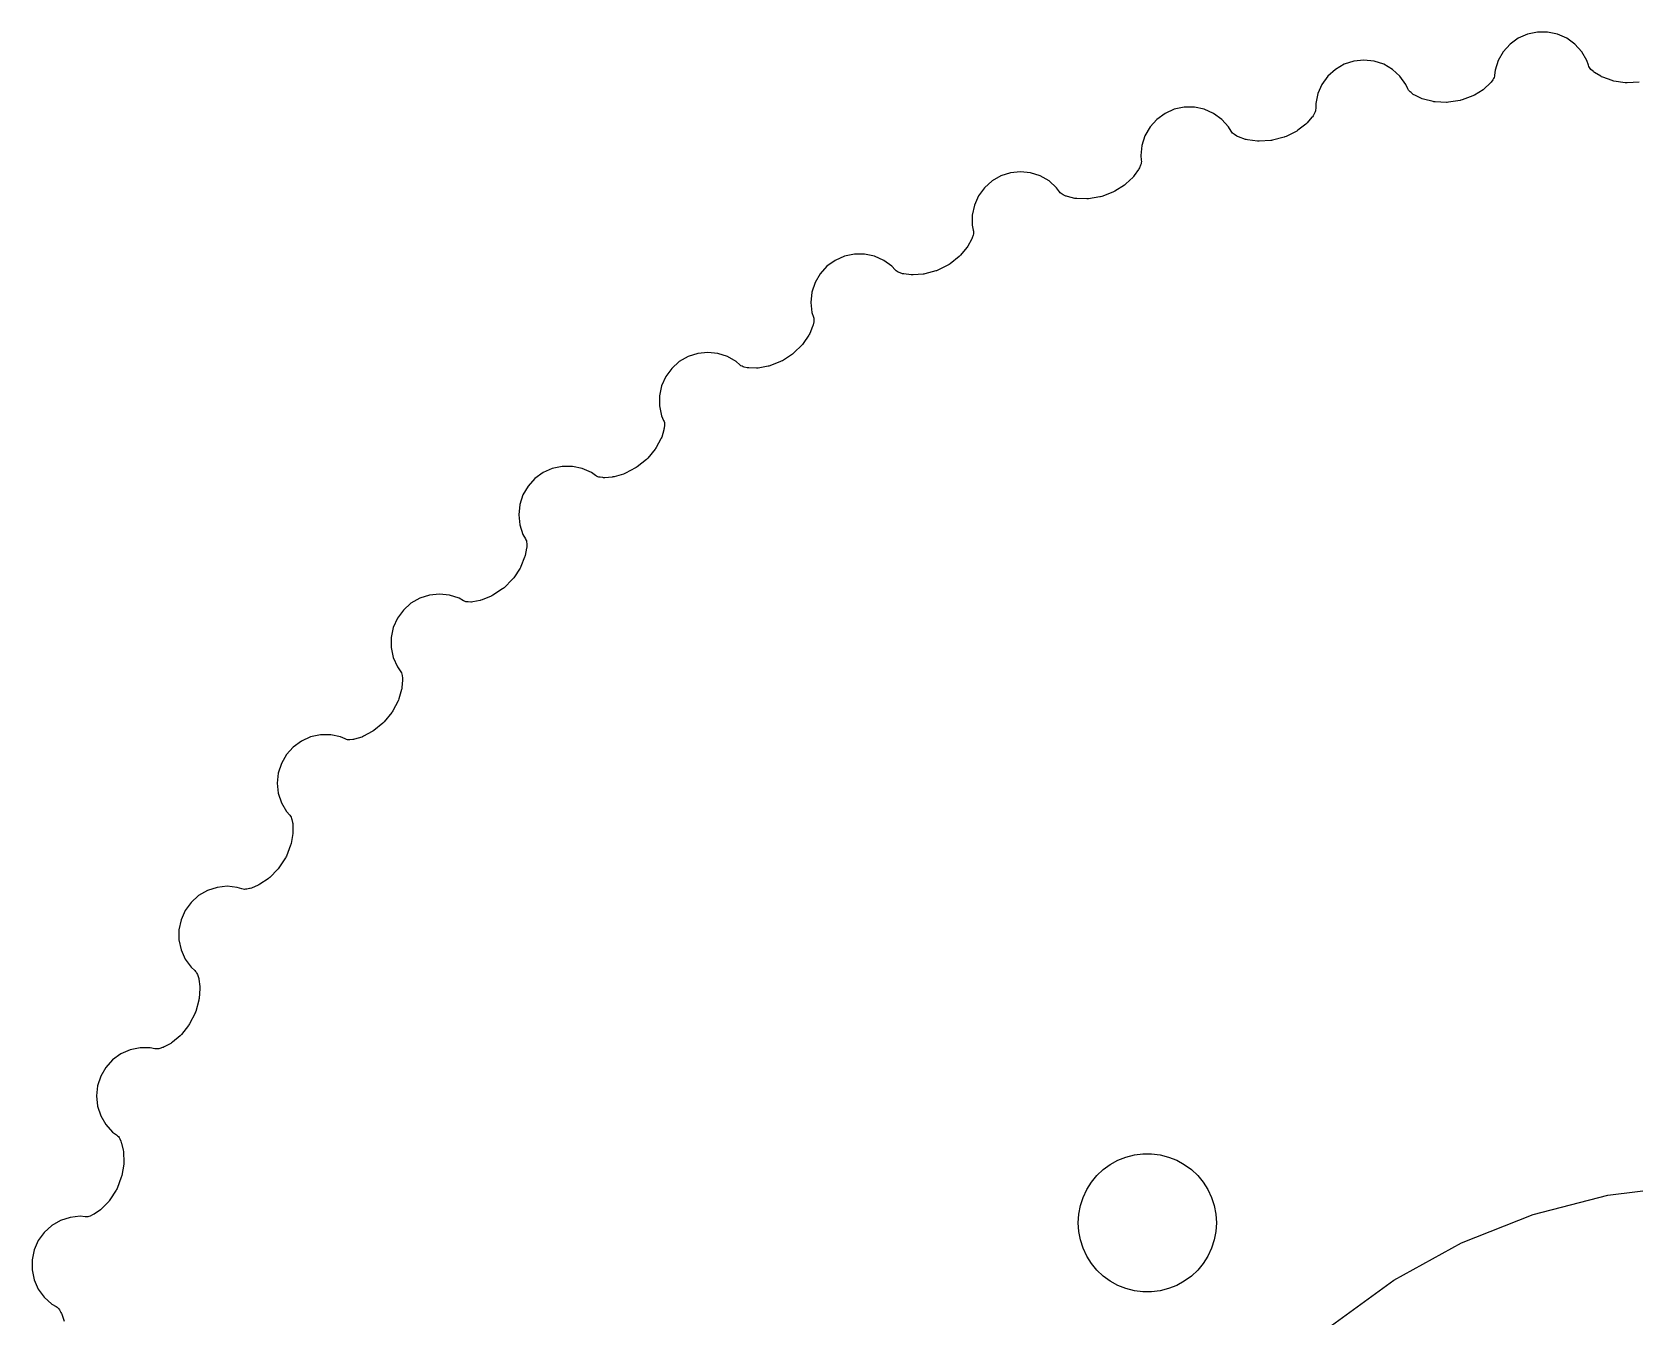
# Model space of a CAD drawing. Header units: metres. Extents: x -46 to 146, y -46 to 46.
# Drawn here: x -44.05 to -2.3, y 12.55 to 46.01 of the extents above; entities that cross this region are included whole.
import ezdxf

# ---------------------------------------------------------------- set-up
doc = ezdxf.new("R2010")
doc.units = ezdxf.units.M

msp = doc.modelspace()

# ---------------------------------------------------------------- linework, layer by layer
for p, q in [((-5.09422, 45.9552), (-5.3356, 45.8478)), ((-4.83585, 46.0102), (-5.09422, 45.9552)), ((-4.57172, 46.0102), (-4.83585, 46.0102)), ((-4.31326, 45.9552), (-4.57172, 46.0102)), ((-4.07198, 45.8478), (-4.31326, 45.9552)), ((-5.54927, 45.6925), (-5.72604, 45.4962)), ((-5.3356, 45.8478), (-5.54927, 45.6925)), ((-3.85828, 45.6925), (-4.07198, 45.8478)), ((-3.68149, 45.4962), (-3.85828, 45.6925)), ((-9.86996, 45.171), (-10.0987, 45.0389)), ((-9.61873, 45.2526), (-9.86996, 45.171)), ((-9.35603, 45.2803), (-9.61873, 45.2526)), ((-9.09332, 45.2526), (-9.35603, 45.2803)), ((-8.84207, 45.171), (-9.09332, 45.2526)), ((-8.61325, 45.0389), (-8.84207, 45.171)), ((-5.85818, 45.2674), (-5.93977, 45.0162)), ((-5.72604, 45.4962), (-5.85818, 45.2674)), ((-3.54941, 45.2674), (-3.68149, 45.4962)), ((-3.50984, 45.1457), (-3.54941, 45.2674)), ((-3.49706, 45.1139), (-3.50984, 45.1457)), ((-3.48163, 45.0866), (-3.49706, 45.1139)), ((-10.2951, 44.8621), (-10.4503, 44.6484)), ((-10.0987, 45.0389), (-10.2951, 44.8621)), ((-8.41698, 44.8622), (-8.61325, 45.0389)), ((-8.26169, 44.6484), (-8.41698, 44.8622)), ((-6.06107, 44.685), (-6.07307, 44.6728)), ((-6.04129, 44.7094), (-6.06107, 44.685)), ((-5.99815, 44.77), (-6.04129, 44.7094)), ((-5.98026, 44.7991), (-5.99815, 44.77)), ((-5.96748, 44.8278), (-5.98026, 44.7991)), ((-5.9584, 44.8579), (-5.96748, 44.8278)), ((-5.95317, 44.8888), (-5.9584, 44.8579)), ((-5.93977, 45.0162), (-5.95317, 44.8888)), ((-3.46288, 45.0614), (-3.48163, 45.0866)), ((-3.44113, 45.0388), (-3.46288, 45.0614)), ((-3.38632, 44.9884), (-3.44113, 45.0388)), ((-3.37332, 44.9773), (-3.38632, 44.9884)), ((-3.34761, 44.9593), (-3.37332, 44.9773)), ((-3.18127, 44.8577), (-3.34761, 44.9593)), ((-3.16524, 44.8487), (-3.18127, 44.8577)), ((-3.13646, 44.8361), (-3.16524, 44.8487)), ((-2.89284, 44.7474), (-3.13646, 44.8361)), ((-2.87502, 44.7416), (-2.89284, 44.7474)), ((-2.84431, 44.735), (-2.87502, 44.7416)), ((-2.54857, 44.6908), (-2.84431, 44.735)), ((-2.52988, 44.6887), (-2.54857, 44.6908)), ((-2.49847, 44.6884), (-2.52988, 44.6887)), ((-2.1864, 44.7047), (-2.49847, 44.6884)), ((-10.5578, 44.4072), (-10.6127, 44.1487)), ((-10.4503, 44.6484), (-10.5578, 44.4072)), ((-8.20961, 44.5315), (-8.26169, 44.6484)), ((-8.19362, 44.5013), (-8.20961, 44.5315)), ((-8.17542, 44.4757), (-8.19362, 44.5013)), ((-8.15414, 44.4526), (-8.17542, 44.4757)), ((-8.13016, 44.4324), (-8.15414, 44.4526)), ((-8.07039, 44.388), (-8.13016, 44.4324)), ((-8.05624, 44.3783), (-8.07039, 44.388)), ((-8.02879, 44.3631), (-8.05624, 44.3783)), ((-7.85275, 44.2794), (-8.02879, 44.3631)), ((-7.83585, 44.2721), (-7.85275, 44.2794)), ((-7.80592, 44.2626), (-7.83585, 44.2721)), ((-6.51877, 44.3488), (-6.79884, 44.2441)), ((-6.50148, 44.3561), (-6.51877, 44.3488)), ((-6.47388, 44.371), (-6.50148, 44.3561)), ((-6.254, 44.5084), (-6.47388, 44.371)), ((-6.23874, 44.5187), (-6.254, 44.5084)), ((-6.21463, 44.5388), (-6.23874, 44.5187)), ((-6.07307, 44.6728), (-6.21463, 44.5388)), ((-14.5376, 43.8919), (-14.7513, 43.7366)), ((-14.2962, 43.9993), (-14.5376, 43.8919)), ((-14.0379, 44.0542), (-14.2962, 43.9993)), ((-13.7737, 44.0542), (-14.0379, 44.0542)), ((-13.5152, 43.9993), (-13.7737, 44.0542)), ((-13.274, 43.8919), (-13.5152, 43.9993)), ((-13.0603, 43.7366), (-13.274, 43.8919)), ((-10.645, 43.8977), (-10.6816, 43.833)), ((-10.6303, 43.9286), (-10.645, 43.8977)), ((-10.6206, 43.9585), (-10.6303, 43.9286)), ((-10.6147, 43.9893), (-10.6206, 43.9585)), ((-10.6127, 44.0207), (-10.6147, 43.9893)), ((-10.6127, 44.1487), (-10.6127, 44.0207)), ((-7.55435, 44.1999), (-7.80592, 44.2626)), ((-7.53603, 44.196), (-7.55435, 44.1999)), ((-7.50481, 44.1927), (-7.53603, 44.196)), ((-7.20605, 44.1796), (-7.50481, 44.1927)), ((-7.18724, 44.1794), (-7.20605, 44.1796)), ((-7.15599, 44.1824), (-7.18724, 44.1794)), ((-6.84734, 44.2313), (-7.15599, 44.1824)), ((-6.82889, 44.2349), (-6.84734, 44.2313)), ((-6.79884, 44.2441), (-6.82889, 44.2349)), ((-14.928, 43.5403), (-15.0601, 43.3115)), ((-14.7513, 43.7366), (-14.928, 43.5403)), ((-12.8835, 43.5403), (-13.0603, 43.7366)), ((-12.8195, 43.4294), (-12.8835, 43.5403)), ((-12.8004, 43.401), (-12.8195, 43.4294)), ((-11.1023, 43.4335), (-11.1188, 43.4245)), ((-11.0764, 43.4512), (-11.1023, 43.4335)), ((-10.8721, 43.6109), (-11.0764, 43.4512)), ((-10.858, 43.6227), (-10.8721, 43.6109)), ((-10.8362, 43.6452), (-10.858, 43.6227)), ((-10.7094, 43.7933), (-10.8362, 43.6452)), ((-10.6987, 43.8066), (-10.7094, 43.7933)), ((-10.6816, 43.833), (-10.6987, 43.8066)), ((-15.1418, 43.0602), (-15.1694, 42.7975)), ((-15.0601, 43.3115), (-15.1418, 43.0602)), ((-12.7796, 43.3775), (-12.8004, 43.401)), ((-12.756, 43.3568), (-12.7796, 43.3775)), ((-12.73, 43.3391), (-12.756, 43.3568)), ((-12.666, 43.3013), (-12.73, 43.3391)), ((-12.6509, 43.2931), (-12.666, 43.3013)), ((-12.622, 43.2808), (-12.6509, 43.2931)), ((-12.4382, 43.216), (-12.622, 43.2808)), ((-12.4206, 43.2105), (-12.4382, 43.216)), ((-12.3898, 43.2042), (-12.4206, 43.2105)), ((-12.1331, 43.1681), (-12.3898, 43.2042)), ((-12.1145, 43.1662), (-12.1331, 43.1681)), ((-12.0831, 43.1661), (-12.1145, 43.1662)), ((-11.7846, 43.1843), (-12.0831, 43.1661)), ((-11.7659, 43.1862), (-11.7846, 43.1843)), ((-11.7351, 43.1924), (-11.7659, 43.1862)), ((-11.4333, 43.2732), (-11.7351, 43.1924)), ((-11.4153, 43.2788), (-11.4333, 43.2732)), ((-11.3864, 43.291), (-11.4153, 43.2788)), ((-11.1188, 43.4245), (-11.3864, 43.291)), ((-15.1694, 42.7975), (-15.156, 42.6702)), ((-15.1573, 42.6075), (-15.1638, 42.5768)), ((-15.1547, 42.6388), (-15.1573, 42.6075)), ((-15.156, 42.6702), (-15.1547, 42.6388)), ((-18.8171, 42.2639), (-19.0459, 42.1318)), ((-18.5659, 42.3455), (-18.8171, 42.2639)), ((-18.3031, 42.3732), (-18.5659, 42.3455)), ((-18.0404, 42.3455), (-18.3031, 42.3732)), ((-17.7892, 42.2639), (-18.0404, 42.3455)), ((-17.5604, 42.1318), (-17.7892, 42.2639)), ((-15.3712, 42.2355), (-15.5576, 42.0554)), ((-15.3584, 42.2488), (-15.3712, 42.2355)), ((-15.339, 42.2735), (-15.3584, 42.2488)), ((-15.2284, 42.4339), (-15.339, 42.2735)), ((-15.2192, 42.4483), (-15.2284, 42.4339)), ((-15.2049, 42.4763), (-15.2192, 42.4483)), ((-15.1753, 42.5445), (-15.2049, 42.4763)), ((-15.1638, 42.5768), (-15.1753, 42.5445)), ((-19.2422, 41.955), (-19.3974, 41.7414)), ((-19.0459, 42.1318), (-19.2422, 41.955)), ((-17.3641, 41.955), (-17.5604, 42.1318)), ((-17.2888, 41.8515), (-17.3641, 41.955)), ((-17.2669, 41.8252), (-17.2888, 41.8515)), ((-17.2437, 41.804), (-17.2669, 41.8252)), ((-17.2181, 41.7858), (-17.2437, 41.804)), ((-17.1905, 41.771), (-17.2181, 41.7858)), ((-17.1228, 41.7401), (-17.1905, 41.771)), ((-15.8939, 41.8411), (-16.1857, 41.7291)), ((-15.8766, 41.8485), (-15.8939, 41.8411)), ((-15.8491, 41.8637), (-15.8766, 41.8485)), ((-15.597, 42.0244), (-15.8491, 41.8637)), ((-15.5816, 42.035), (-15.597, 42.0244)), ((-15.5576, 42.0554), (-15.5816, 42.035)), ((-19.5049, 41.5), (-19.5598, 41.2416)), ((-19.3974, 41.7414), (-19.5049, 41.5)), ((-17.1069, 41.7335), (-17.1228, 41.7401)), ((-17.0769, 41.7243), (-17.1069, 41.7335)), ((-16.8873, 41.6791), (-17.0769, 41.7243)), ((-16.8693, 41.6755), (-16.8873, 41.6791)), ((-16.8381, 41.6724), (-16.8693, 41.6755)), ((-16.579, 41.6633), (-16.8381, 41.6724)), ((-16.5602, 41.6634), (-16.579, 41.6633)), ((-16.529, 41.6666), (-16.5602, 41.6634)), ((-16.2341, 41.7159), (-16.529, 41.6666)), ((-16.2156, 41.7197), (-16.2341, 41.7159)), ((-16.1857, 41.7291), (-16.2156, 41.7197)), ((-19.5598, 41.2416), (-19.5598, 40.9775)), ((-19.5598, 40.9775), (-19.5332, 40.8522)), ((-19.5805, 40.6097), (-19.6737, 40.4385)), ((-19.5729, 40.6249), (-19.5805, 40.6097)), ((-19.5616, 40.6542), (-19.5729, 40.6249)), ((-19.5393, 40.7252), (-19.5616, 40.6542)), ((-19.5312, 40.7585), (-19.5393, 40.7252)), ((-19.5332, 40.8522), (-19.5286, 40.8211)), ((-19.528, 40.7897), (-19.5312, 40.7585)), ((-19.5286, 40.8211), (-19.528, 40.7897)), ((-22.8905, 40.1729), (-23.1318, 40.0655)), ((-22.6321, 40.2278), (-22.8905, 40.1729)), ((-22.3679, 40.2278), (-22.6321, 40.2278)), ((-22.1095, 40.1729), (-22.3679, 40.2278)), ((-21.8682, 40.0655), (-22.1095, 40.1729)), ((-19.9043, 40.1638), (-20.1383, 39.9776)), ((-19.8901, 40.176), (-19.9043, 40.1638)), ((-19.8684, 40.1988), (-19.8901, 40.176)), ((-19.7018, 40.3974), (-19.8684, 40.1988)), ((-19.6904, 40.412), (-19.7018, 40.3974)), ((-19.6737, 40.4385), (-19.6904, 40.412)), ((-23.5223, 39.7138), (-23.6543, 39.4851)), ((-23.3455, 39.9102), (-23.5223, 39.7138)), ((-23.1318, 40.0655), (-23.3455, 39.9102)), ((-21.6544, 39.9101), (-21.8682, 40.0655)), ((-21.5688, 39.815), (-21.6544, 39.9101)), ((-21.5442, 39.7912), (-21.5688, 39.815)), ((-21.519, 39.7726), (-21.5442, 39.7912)), ((-21.4917, 39.7572), (-21.519, 39.7726)), ((-21.4626, 39.7453), (-21.4917, 39.7572)), ((-21.392, 39.7216), (-21.4626, 39.7453)), ((-21.3756, 39.7168), (-21.392, 39.7216)), ((-21.3448, 39.7107), (-21.3756, 39.7168)), ((-21.1515, 39.6856), (-21.3448, 39.7107)), ((-21.1332, 39.6839), (-21.1515, 39.6856)), ((-21.1018, 39.6841), (-21.1332, 39.6839)), ((-20.8431, 39.7021), (-21.1018, 39.6841)), ((-20.8245, 39.7041), (-20.8431, 39.7021)), ((-20.7938, 39.7106), (-20.8245, 39.7041)), ((-20.5056, 39.7905), (-20.7938, 39.7106)), ((-20.4877, 39.7962), (-20.5056, 39.7905)), ((-20.4589, 39.8086), (-20.4877, 39.7962)), ((-20.1804, 39.9505), (-20.4589, 39.8086)), ((-20.164, 39.9597), (-20.1804, 39.9505)), ((-20.1383, 39.9776), (-20.164, 39.9597)), ((-23.6543, 39.4851), (-23.736, 39.2338)), ((-23.736, 39.2338), (-23.7636, 38.9711)), ((-23.7636, 38.9711), (-23.736, 38.7084)), ((-23.736, 38.7084), (-23.6964, 38.5866)), ((-23.6892, 38.4597), (-23.7039, 38.3868)), ((-23.6964, 38.5866), (-23.6886, 38.5562)), ((-23.6847, 38.4937), (-23.6892, 38.4597)), ((-23.6886, 38.5562), (-23.6847, 38.5251)), ((-23.6847, 38.5251), (-23.6847, 38.4937)), ((-23.8165, 38.1167), (-23.9615, 37.9018)), ((-23.8068, 38.1324), (-23.8165, 38.1167)), ((-23.7929, 38.1605), (-23.8068, 38.1324)), ((-23.7181, 38.3405), (-23.7929, 38.1605)), ((-23.7121, 38.3565), (-23.7181, 38.3405)), ((-23.7039, 38.3868), (-23.7121, 38.3565)), ((-26.713, 37.6418), (-26.9643, 37.5601)), ((-26.4503, 37.6694), (-26.713, 37.6418)), ((-26.1876, 37.6418), (-26.4503, 37.6694)), ((-25.9364, 37.5601), (-26.1876, 37.6418)), ((-24.2458, 37.6222), (-24.5079, 37.452)), ((-24.2305, 37.6331), (-24.2458, 37.6222)), ((-24.2067, 37.6536), (-24.2305, 37.6331)), ((-23.9935, 37.8633), (-24.2067, 37.6536)), ((-23.9806, 37.8769), (-23.9935, 37.8633)), ((-23.9615, 37.9018), (-23.9806, 37.8769)), ((-27.3894, 37.2513), (-27.5446, 37.0376)), ((-27.193, 37.4281), (-27.3894, 37.2513)), ((-26.9643, 37.5601), (-27.193, 37.4281)), ((-25.7076, 37.428), (-25.9364, 37.5601)), ((-25.6125, 37.3424), (-25.7076, 37.428)), ((-25.5855, 37.3213), (-25.6125, 37.3424)), ((-25.5585, 37.3053), (-25.5855, 37.3213)), ((-25.5297, 37.2929), (-25.5585, 37.3053)), ((-25.4995, 37.2841), (-25.5297, 37.2929)), ((-25.4269, 37.268), (-25.4995, 37.2841)), ((-25.41, 37.2648), (-25.4269, 37.268)), ((-25.3788, 37.2621), (-25.41, 37.2648)), ((-25.1839, 37.2572), (-25.3788, 37.2621)), ((-25.1655, 37.2574), (-25.1839, 37.2572)), ((-25.1343, 37.261), (-25.1655, 37.2574)), ((-24.879, 37.306), (-25.1343, 37.261)), ((-24.8607, 37.3099), (-24.879, 37.306)), ((-24.8308, 37.3195), (-24.8607, 37.3099)), ((-24.5525, 37.4291), (-24.8308, 37.3195)), ((-24.5353, 37.4366), (-24.5525, 37.4291)), ((-24.5079, 37.452), (-24.5353, 37.4366)), ((-27.6521, 36.7962), (-27.707, 36.5378)), ((-27.5446, 37.0376), (-27.6521, 36.7962)), ((-27.707, 36.5378), (-27.707, 36.2737)), ((-27.707, 36.2737), (-27.6521, 36.0153)), ((-27.6521, 36.0153), (-27.6, 35.8983)), ((-27.5959, 35.6513), (-27.6514, 35.4645)), ((-27.6, 35.8983), (-27.5891, 35.8689)), ((-27.5916, 35.6678), (-27.5959, 35.6513)), ((-27.5866, 35.6988), (-27.5916, 35.6678)), ((-27.5891, 35.8689), (-27.5819, 35.8383)), ((-27.5795, 35.7728), (-27.5866, 35.6988)), ((-27.5819, 35.8383), (-27.5786, 35.8071)), ((-27.5786, 35.8071), (-27.5795, 35.7728)), ((-27.8198, 35.1479), (-28.01, 34.9171)), ((-27.8085, 35.1627), (-27.8198, 35.1479)), ((-27.792, 35.1895), (-27.8085, 35.1627)), ((-27.6703, 35.4184), (-27.792, 35.1895)), ((-27.6623, 35.435), (-27.6703, 35.4184)), ((-27.6514, 35.4645), (-27.6623, 35.435)), ((-30.243, 34.6982), (-30.5014, 34.6433)), ((-29.9788, 34.6982), (-30.243, 34.6982)), ((-29.7204, 34.6433), (-29.9788, 34.6982)), ((-28.3141, 34.6669), (-28.3304, 34.6576)), ((-28.2885, 34.6851), (-28.3141, 34.6669)), ((-28.0456, 34.8817), (-28.2885, 34.6851)), ((-28.0314, 34.8941), (-28.0456, 34.8817)), ((-28.01, 34.9171), (-28.0314, 34.8941)), ((-30.9564, 34.3806), (-31.1332, 34.1842)), ((-30.7427, 34.5358), (-30.9564, 34.3806)), ((-30.5014, 34.6433), (-30.7427, 34.5358)), ((-29.4791, 34.5358), (-29.7204, 34.6433)), ((-29.3755, 34.4606), (-29.4791, 34.5358)), ((-29.3465, 34.4424), (-29.3755, 34.4606)), ((-29.318, 34.4294), (-29.3465, 34.4424)), ((-29.288, 34.42), (-29.318, 34.4294)), ((-29.2571, 34.4145), (-29.288, 34.42)), ((-29.1832, 34.406), (-29.2571, 34.4145)), ((-29.166, 34.4046), (-29.1832, 34.406)), ((-29.1347, 34.4051), (-29.166, 34.4046)), ((-28.9404, 34.4207), (-29.1347, 34.4051)), ((-28.9221, 34.4229), (-28.9404, 34.4207)), ((-28.8914, 34.4296), (-28.9221, 34.4229)), ((-28.6422, 34.501), (-28.8914, 34.4296)), ((-28.6244, 34.5069), (-28.6422, 34.501)), ((-28.5957, 34.5196), (-28.6244, 34.5069)), ((-28.3304, 34.6576), (-28.5957, 34.5196)), ((-31.2653, 33.9555), (-31.3469, 33.7042)), ((-31.1332, 34.1842), (-31.2653, 33.9555)), ((-31.3469, 33.7042), (-31.3745, 33.4415)), ((-31.3745, 33.4415), (-31.3469, 33.1788)), ((-31.3469, 33.1788), (-31.2652, 32.9276)), ((-31.2652, 32.9276), (-31.2012, 32.8166)), ((-31.1712, 32.5714), (-31.207, 32.3798)), ((-31.2012, 32.8166), (-31.1873, 32.7885)), ((-31.1873, 32.7885), (-31.1769, 32.7589)), ((-31.1769, 32.7589), (-31.1704, 32.7281)), ((-31.1687, 32.5883), (-31.1712, 32.5714)), ((-31.1704, 32.7281), (-31.1677, 32.6941)), ((-31.167, 32.6197), (-31.1687, 32.5883)), ((-31.1677, 32.6941), (-31.167, 32.6197)), ((-31.221, 32.332), (-31.3181, 32.0916)), ((-31.2147, 32.3494), (-31.221, 32.332)), ((-31.207, 32.3798), (-31.2147, 32.3494)), ((-31.5381, 31.7591), (-31.7591, 31.5381)), ((-31.5253, 31.7729), (-31.5381, 31.7591)), ((-31.5064, 31.7979), (-31.5253, 31.7729)), ((-31.3414, 32.0473), (-31.5064, 31.7979)), ((-31.3317, 32.0633), (-31.3414, 32.0473)), ((-31.3181, 32.0916), (-31.3317, 32.0633)), ((-33.7042, 31.3469), (-33.9555, 31.2653)), ((-33.4415, 31.3745), (-33.7042, 31.3469)), ((-33.1788, 31.3469), (-33.4415, 31.3745)), ((-32.9275, 31.2652), (-33.1788, 31.3469)), ((-32.0746, 31.3257), (-32.0916, 31.3181)), ((-32.0473, 31.3414), (-32.0746, 31.3257)), ((-31.7979, 31.5064), (-32.0473, 31.3414)), ((-31.7826, 31.5173), (-31.7979, 31.5064)), ((-31.7591, 31.5381), (-31.7826, 31.5173)), ((-34.3806, 30.9564), (-34.5358, 30.7427)), ((-34.1842, 31.1332), (-34.3806, 30.9564)), ((-33.9555, 31.2653), (-34.1842, 31.1332)), ((-32.8167, 31.2012), (-32.9275, 31.2652)), ((-32.7859, 31.1862), (-32.8167, 31.2012)), ((-32.7561, 31.1762), (-32.7859, 31.1862)), ((-32.7253, 31.17), (-32.7561, 31.1762)), ((-32.694, 31.1677), (-32.7253, 31.17)), ((-32.6196, 31.167), (-32.694, 31.1677)), ((-32.6026, 31.1674), (-32.6196, 31.167)), ((-32.5714, 31.1713), (-32.6026, 31.1674)), ((-32.3798, 31.207), (-32.5714, 31.1713)), ((-32.3618, 31.2111), (-32.3798, 31.207)), ((-32.332, 31.221), (-32.3618, 31.2111)), ((-32.0916, 31.3181), (-32.332, 31.221)), ((-34.6433, 30.5014), (-34.6982, 30.243)), ((-34.5358, 30.7427), (-34.6433, 30.5014)), ((-34.6982, 30.243), (-34.6982, 29.9788)), ((-34.6982, 29.9788), (-34.6433, 29.7204)), ((-34.6433, 29.7204), (-34.5358, 29.4791)), ((-34.5358, 29.4791), (-34.4606, 29.3755)), ((-34.4606, 29.3755), (-34.4437, 29.349)), ((-34.4437, 29.349), (-34.4304, 29.3205)), ((-34.4304, 29.3205), (-34.4207, 29.2907)), ((-34.4207, 29.2907), (-34.4144, 29.257)), ((-34.4144, 29.257), (-34.406, 29.1831)), ((-34.4296, 28.8915), (-34.501, 28.6422)), ((-34.4252, 28.9093), (-34.4296, 28.8915)), ((-34.4207, 28.9404), (-34.4252, 28.9093)), ((-34.4051, 29.1347), (-34.4207, 28.9404)), ((-34.406, 29.1831), (-34.4044, 29.1517)), ((-34.4044, 29.1517), (-34.4051, 29.1347)), ((-34.5196, 28.5957), (-34.6576, 28.3304)), ((-34.5115, 28.6126), (-34.5196, 28.5957)), ((-34.501, 28.6422), (-34.5115, 28.6126)), ((-34.9171, 28.01), (-35.1478, 27.8198)), ((-34.903, 28.0225), (-34.9171, 28.01)), ((-34.8817, 28.0456), (-34.903, 28.0225)), ((-34.6851, 28.2885), (-34.8817, 28.0456)), ((-34.6738, 28.3035), (-34.6851, 28.2885)), ((-34.6576, 28.3304), (-34.6738, 28.3035)), ((-36.7962, 27.6521), (-37.0376, 27.5446)), ((-36.5378, 27.707), (-36.7962, 27.6521)), ((-36.2737, 27.707), (-36.5378, 27.707)), ((-36.0153, 27.6521), (-36.2737, 27.707)), ((-35.8983, 27.6), (-36.0153, 27.6521)), ((-35.8662, 27.5883), (-35.8983, 27.6)), ((-35.8355, 27.5815), (-35.8662, 27.5883)), ((-35.8043, 27.5785), (-35.8355, 27.5815)), ((-35.7729, 27.5795), (-35.8043, 27.5785)), ((-35.6988, 27.5866), (-35.7729, 27.5795)), ((-35.6818, 27.5888), (-35.6988, 27.5866)), ((-35.6512, 27.5959), (-35.6818, 27.5888)), ((-35.4644, 27.6515), (-35.6512, 27.5959)), ((-35.447, 27.6574), (-35.4644, 27.6515)), ((-35.4184, 27.6703), (-35.447, 27.6574)), ((-35.1895, 27.792), (-35.4184, 27.6703)), ((-35.1733, 27.8014), (-35.1895, 27.792)), ((-35.1478, 27.8198), (-35.1733, 27.8014)), ((-37.4281, 27.193), (-37.5601, 26.9643)), ((-37.2513, 27.3894), (-37.4281, 27.193)), ((-37.0376, 27.5446), (-37.2513, 27.3894)), ((-37.5601, 26.9643), (-37.6418, 26.713)), ((-37.6418, 26.713), (-37.6694, 26.4503)), ((-37.6694, 26.4503), (-37.6418, 26.1876)), ((-37.6418, 26.1876), (-37.5601, 25.9364)), ((-37.5601, 25.9364), (-37.428, 25.7076)), ((-37.428, 25.7076), (-37.3423, 25.6124)), ((-37.3423, 25.6124), (-37.3228, 25.5878)), ((-37.3228, 25.5878), (-37.3066, 25.561)), ((-37.3066, 25.561), (-37.2938, 25.5323)), ((-37.2938, 25.5323), (-37.2841, 25.4994)), ((-37.2841, 25.4994), (-37.268, 25.4268)), ((-37.2609, 25.1343), (-37.3059, 24.879)), ((-37.268, 25.4268), (-37.2631, 25.3958)), ((-37.2631, 25.3958), (-37.2621, 25.3788)), ((-37.2621, 25.3788), (-37.2572, 25.1839)), ((-37.2584, 25.1526), (-37.2609, 25.1343)), ((-37.2572, 25.1839), (-37.2584, 25.1526)), ((-37.3195, 24.8308), (-37.4291, 24.5525)), ((-37.3133, 24.8484), (-37.3195, 24.8308)), ((-37.3059, 24.879), (-37.3133, 24.8484)), ((-37.6409, 24.2206), (-37.6536, 24.2067)), ((-37.6222, 24.2458), (-37.6409, 24.2206)), ((-37.452, 24.5079), (-37.6222, 24.2458)), ((-37.4424, 24.5241), (-37.452, 24.5079)), ((-37.4291, 24.5525), (-37.4424, 24.5241)), ((-38.1167, 23.8165), (-38.1438, 23.8006)), ((-37.9017, 23.9615), (-38.1167, 23.8165)), ((-37.8866, 23.9725), (-37.9017, 23.9615)), ((-37.8633, 23.9935), (-37.8866, 23.9725)), ((-37.6536, 24.2067), (-37.8633, 23.9935)), ((-39.7138, 23.5223), (-39.9102, 23.3455)), ((-39.4851, 23.6543), (-39.7138, 23.5223)), ((-39.2338, 23.736), (-39.4851, 23.6543)), ((-38.9711, 23.7636), (-39.2338, 23.736)), ((-38.7084, 23.736), (-38.9711, 23.7636)), ((-38.5867, 23.6964), (-38.7084, 23.736)), ((-38.5535, 23.6881), (-38.5867, 23.6964)), ((-38.5223, 23.6845), (-38.5535, 23.6881)), ((-38.4909, 23.6849), (-38.5223, 23.6845)), ((-38.4598, 23.6892), (-38.4909, 23.6849)), ((-38.3869, 23.7039), (-38.4598, 23.6892)), ((-38.3702, 23.7079), (-38.3869, 23.7039)), ((-38.3405, 23.7181), (-38.3702, 23.7079)), ((-38.1605, 23.793), (-38.3405, 23.7181)), ((-38.1438, 23.8006), (-38.1605, 23.793)), ((-40.0655, 23.1318), (-40.1729, 22.8905)), ((-39.9102, 23.3455), (-40.0655, 23.1318)), ((-40.1729, 22.8905), (-40.2278, 22.6321)), ((-40.2278, 22.6321), (-40.2278, 22.3679)), ((-40.2278, 22.3679), (-40.1729, 22.1095)), ((-40.1729, 22.1095), (-40.0655, 21.8682)), ((-40.0655, 21.8682), (-39.9102, 21.6544)), ((-39.9102, 21.6544), (-39.815, 21.5688)), ((-39.815, 21.5688), (-39.793, 21.5463)), ((-39.793, 21.5463), (-39.7741, 21.5213)), ((-39.7741, 21.5213), (-39.7584, 21.4941)), ((-39.7584, 21.4941), (-39.7453, 21.4625)), ((-39.7453, 21.4625), (-39.7216, 21.392)), ((-39.7216, 21.392), (-39.7135, 21.3616)), ((-39.7135, 21.3616), (-39.7107, 21.3448)), ((-39.7107, 21.3448), (-39.6855, 21.1515)), ((-39.6841, 21.1018), (-39.7021, 20.8431)), ((-39.6855, 21.1515), (-39.6835, 21.1202)), ((-39.6835, 21.1202), (-39.6841, 21.1018)), ((-39.8007, 20.4759), (-39.8086, 20.4589)), ((-39.7905, 20.5056), (-39.8007, 20.4759)), ((-39.7106, 20.7938), (-39.7905, 20.5056)), ((-39.7063, 20.812), (-39.7106, 20.7938)), ((-39.7021, 20.8431), (-39.7063, 20.812)), ((-39.9776, 20.1383), (-40.1638, 19.9043)), ((-39.9665, 20.1534), (-39.9776, 20.1383)), ((-39.9505, 20.1804), (-39.9665, 20.1534)), ((-39.8086, 20.4589), (-39.9505, 20.1804)), ((-40.4385, 19.6738), (-40.6097, 19.5805)), ((-40.4227, 19.6832), (-40.4385, 19.6738)), ((-40.3974, 19.7018), (-40.4227, 19.6832)), ((-40.1988, 19.8684), (-40.3974, 19.7018)), ((-40.1849, 19.881), (-40.1988, 19.8684)), ((-40.1638, 19.9043), (-40.1849, 19.881)), ((-41.955, 19.2422), (-42.1318, 19.0459)), ((-41.7414, 19.3974), (-41.955, 19.2422)), ((-41.5, 19.5049), (-41.7414, 19.3974)), ((-41.2416, 19.5598), (-41.5, 19.5049)), ((-40.9774, 19.5598), (-41.2416, 19.5598)), ((-40.8522, 19.5332), (-40.9774, 19.5598)), ((-40.8184, 19.5284), (-40.8522, 19.5332)), ((-40.787, 19.5281), (-40.8184, 19.5284)), ((-40.7558, 19.5317), (-40.787, 19.5281)), ((-40.7253, 19.5393), (-40.7558, 19.5317)), ((-40.6543, 19.5616), (-40.7253, 19.5393)), ((-40.6381, 19.5673), (-40.6543, 19.5616)), ((-40.6097, 19.5805), (-40.6381, 19.5673)), ((-42.2639, 18.8171), (-42.3455, 18.5659)), ((-42.1318, 19.0459), (-42.2639, 18.8171)), ((-42.3455, 18.5659), (-42.3732, 18.3031)), ((-42.3732, 18.3031), (-42.3455, 18.0404)), ((-42.3455, 18.0404), (-42.2639, 17.7892)), ((-42.2639, 17.7892), (-42.1318, 17.5604)), ((-42.1318, 17.5604), (-41.9551, 17.3641)), ((-41.9551, 17.3641), (-41.8515, 17.2888)), ((-41.8515, 17.2888), (-41.8273, 17.2688)), ((-41.8273, 17.2688), (-41.8058, 17.2459)), ((-41.8058, 17.2459), (-41.7873, 17.2205)), ((-41.7873, 17.2205), (-41.771, 17.1904)), ((-41.771, 17.1904), (-41.7401, 17.1228)), ((-41.7401, 17.1228), (-41.7289, 17.0935)), ((-41.7289, 17.0935), (-41.7243, 17.077)), ((-41.7243, 17.077), (-41.6791, 16.8874)), ((-41.6791, 16.8874), (-41.6737, 16.8564)), ((-41.6737, 16.8564), (-41.6724, 16.8381)), ((-41.6724, 16.8381), (-41.6633, 16.5789)), ((-15.7664, 16.6287), (-15.5562, 16.7119)), ((-15.5562, 16.7119), (-15.3373, 16.7681)), ((-15.3373, 16.7681), (-15.113, 16.7964)), ((-15.113, 16.7964), (-14.887, 16.7964)), ((-14.887, 16.7964), (-14.6627, 16.7681)), ((-14.6627, 16.7681), (-14.4438, 16.7119)), ((-14.4438, 16.7119), (-14.2336, 16.6287)), ((-41.6666, 16.529), (-41.7159, 16.234)), ((-41.6642, 16.5476), (-41.6666, 16.529)), ((-41.6633, 16.5789), (-41.6642, 16.5476)), ((-16.3121, 16.2322), (-16.1474, 16.3869)), ((-16.1474, 16.3869), (-15.9645, 16.5198)), ((-15.9645, 16.5198), (-15.7664, 16.6287)), ((-14.2336, 16.6287), (-14.0355, 16.5198)), ((-14.0355, 16.5198), (-13.8526, 16.3869)), ((-13.8526, 16.3869), (-13.6879, 16.2322)), ((-41.8411, 15.8939), (-41.8542, 15.8654)), ((-41.7291, 16.1857), (-41.8411, 15.8939)), ((-41.723, 16.2035), (-41.7291, 16.1857)), ((-41.7159, 16.234), (-41.723, 16.2035)), ((-16.5773, 15.8671), (-16.4562, 16.058)), ((-16.4562, 16.058), (-16.3121, 16.2322)), ((-13.6879, 16.2322), (-13.5438, 16.058)), ((-13.5438, 16.058), (-13.4226, 15.8671)), ((-2.99809, 15.7166), (-1.00464, 15.9684)), ((-42.0554, 15.5577), (-42.2355, 15.3712)), ((-42.0429, 15.5716), (-42.0554, 15.5577)), ((-42.0244, 15.597), (-42.0429, 15.5716)), ((-41.8637, 15.8491), (-42.0244, 15.597)), ((-41.8542, 15.8654), (-41.8637, 15.8491)), ((-16.7434, 15.4476), (-16.6736, 15.6626)), ((-16.6736, 15.6626), (-16.5773, 15.8671)), ((-13.4226, 15.8671), (-13.3264, 15.6626)), ((-13.3264, 15.6626), (-13.2565, 15.4476)), ((-4.94426, 15.2169), (-2.99809, 15.7166)), ((-43.3115, 15.0601), (-43.5403, 14.928)), ((-43.0602, 15.1418), (-43.3115, 15.0601)), ((-42.7975, 15.1694), (-43.0602, 15.1418)), ((-42.6702, 15.156), (-42.7975, 15.1694)), ((-42.636, 15.1548), (-42.6702, 15.156)), ((-42.6047, 15.1577), (-42.636, 15.1548)), ((-42.5741, 15.1646), (-42.6047, 15.1577)), ((-42.5446, 15.1753), (-42.5741, 15.1646)), ((-42.4763, 15.2049), (-42.5446, 15.1753)), ((-42.4609, 15.2122), (-42.4763, 15.2049)), ((-42.4339, 15.2284), (-42.4609, 15.2122)), ((-42.2735, 15.339), (-42.4339, 15.2284)), ((-42.2587, 15.35), (-42.2735, 15.339)), ((-42.2355, 15.3712), (-42.2587, 15.35)), ((-16.8, 15), (-16.7858, 15.2256)), ((-16.7858, 15.2256), (-16.7434, 15.4476)), ((-13.2565, 15.4476), (-13.2142, 15.2256)), ((-13.2142, 15.2256), (-13.2, 15)), ((-6.81245, 14.4772), (-4.94426, 15.2169)), ((-43.7366, 14.7513), (-43.8919, 14.5376)), ((-43.5403, 14.928), (-43.7366, 14.7513)), ((-16.7858, 14.7744), (-16.8, 15)), ((-16.7434, 14.5524), (-16.7858, 14.7744)), ((-13.2142, 14.7744), (-13.2565, 14.5524)), ((-13.2, 15), (-13.2142, 14.7744)), ((-43.9993, 14.2962), (-44.0542, 14.0379)), ((-43.8919, 14.5376), (-43.9993, 14.2962)), ((-16.6736, 14.3374), (-16.7434, 14.5524)), ((-16.5773, 14.1328), (-16.6736, 14.3374)), ((-13.3264, 14.3374), (-13.4226, 14.1328)), ((-13.2565, 14.5524), (-13.3264, 14.3374)), ((-8.57323, 13.5092), (-6.81245, 14.4772)), ((-44.0542, 14.0379), (-44.0542, 13.7737)), ((-16.4562, 13.942), (-16.5773, 14.1328)), ((-16.3121, 13.7678), (-16.4562, 13.942)), ((-13.5438, 13.942), (-13.6879, 13.7678)), ((-13.4226, 14.1328), (-13.5438, 13.942)), ((-44.0542, 13.7737), (-43.9993, 13.5152)), ((-43.9993, 13.5152), (-43.8919, 13.274)), ((-16.1474, 13.6131), (-16.3121, 13.7678)), ((-15.9645, 13.4802), (-16.1474, 13.6131)), ((-15.7664, 13.3713), (-15.9645, 13.4802)), ((-15.5562, 13.2881), (-15.7664, 13.3713)), ((-14.2336, 13.3713), (-14.4438, 13.2881)), ((-14.0355, 13.4802), (-14.2336, 13.3713)), ((-13.8526, 13.6131), (-14.0355, 13.4802)), ((-13.6879, 13.7678), (-13.8526, 13.6131)), ((-10.1988, 12.3282), (-8.57323, 13.5092)), ((-43.8919, 13.274), (-43.7366, 13.0603)), ((-43.7366, 13.0603), (-43.5403, 12.8835)), ((-15.3373, 13.2319), (-15.5562, 13.2881)), ((-15.113, 13.2036), (-15.3373, 13.2319)), ((-14.887, 13.2036), (-15.113, 13.2036)), ((-14.6627, 13.2319), (-14.887, 13.2036)), ((-14.4438, 13.2881), (-14.6627, 13.2319)), ((-43.5403, 12.8835), (-43.4294, 12.8194)), ((-43.4294, 12.8194), (-43.4032, 12.8021)), ((-43.4032, 12.8021), (-43.3795, 12.7816)), ((-43.3795, 12.7816), (-43.3584, 12.7582)), ((-43.3584, 12.7582), (-43.3391, 12.73)), ((-43.3391, 12.73), (-43.3013, 12.6659)), ((-43.3013, 12.6659), (-43.287, 12.6379)), ((-43.287, 12.6379), (-43.2808, 12.622)), ((-43.2808, 12.622), (-43.216, 12.4382))]:
    msp.add_line(p, q)

doc.saveas('drawing.dxf')
